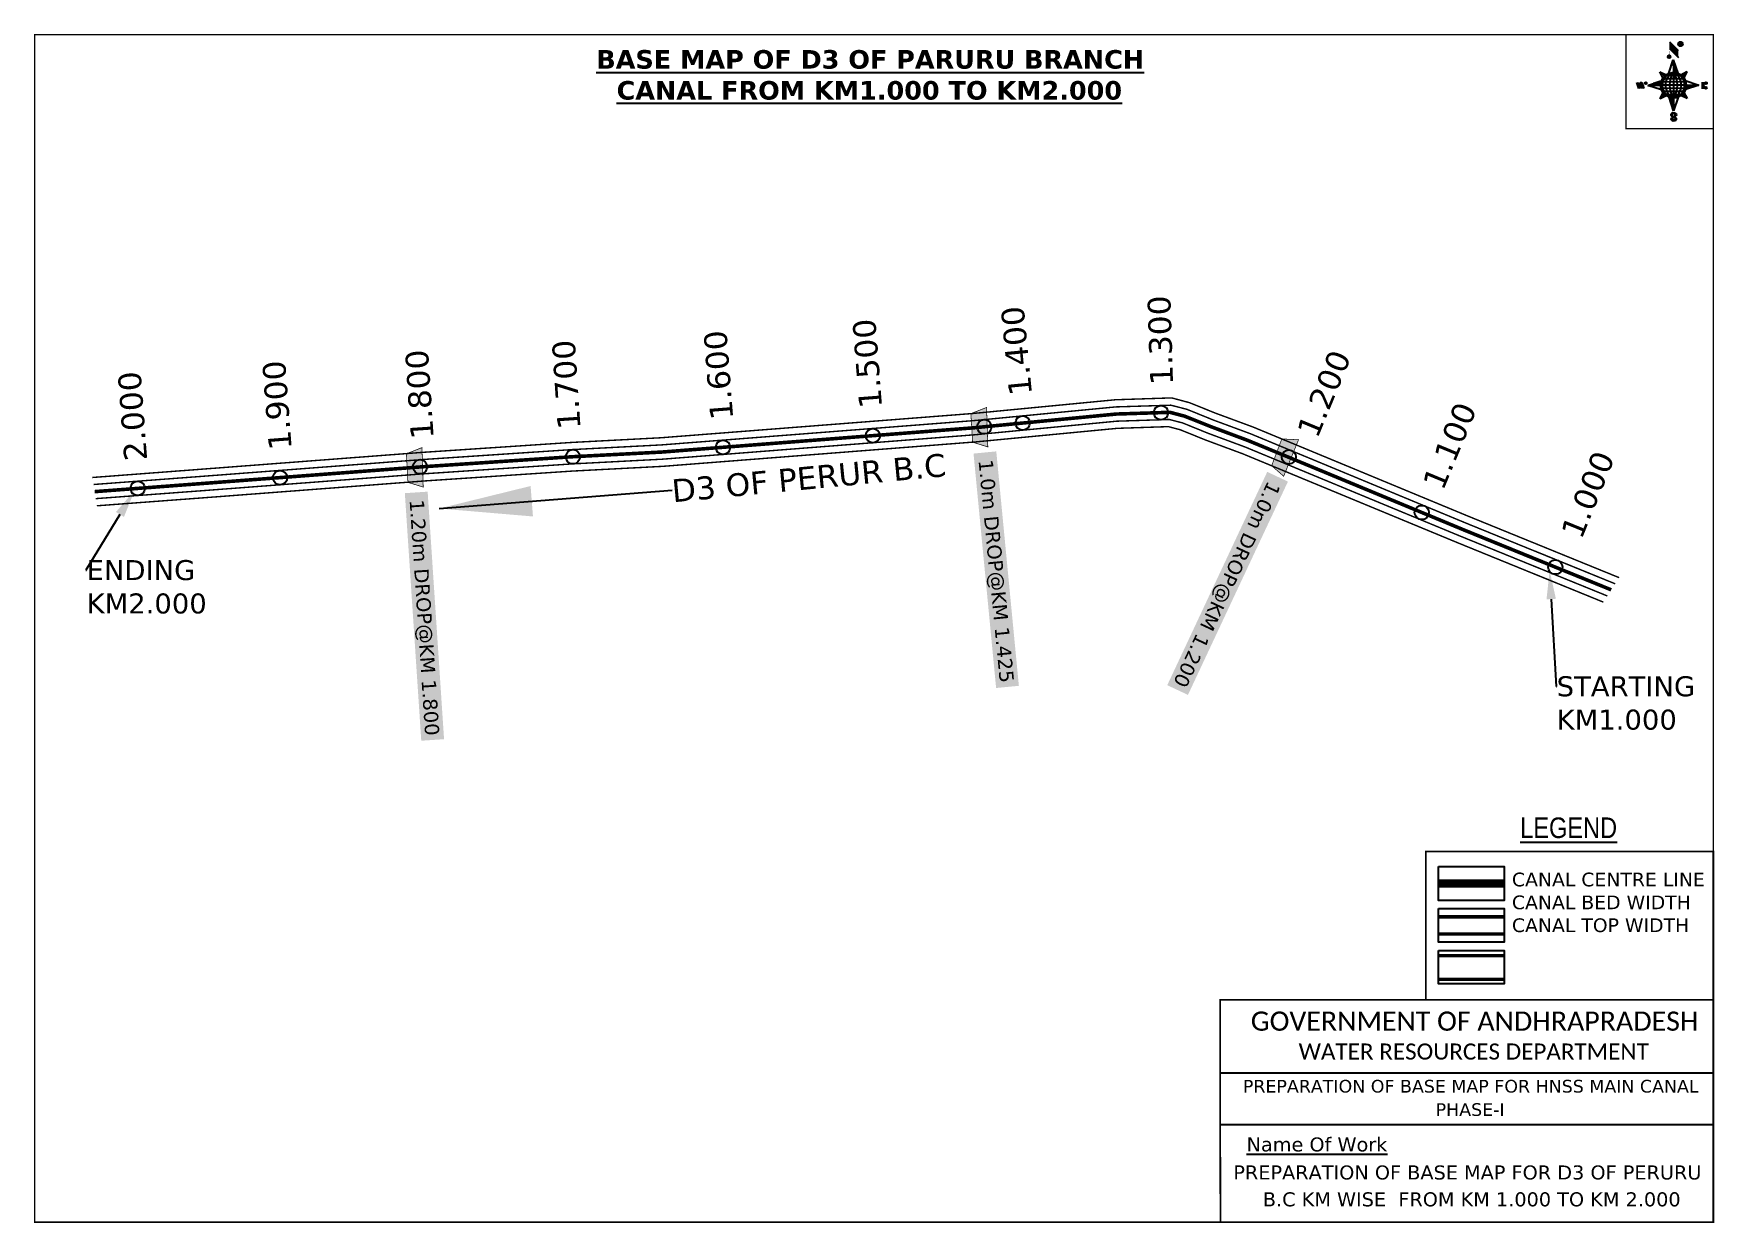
# Model space of a CAD drawing. Header units: inches. Extents: x 737714 to 742101, y 1625888 to 1628798.
# Drawn here: x 737714 to 738902, y 1625888 to 1626720 of the extents above.
import ezdxf
from ezdxf import colors
from ezdxf.entities.mleader import LeaderData, LeaderLine
from ezdxf.enums import TextEntityAlignment as Align
from ezdxf.math import Vec2, Vec3

# ---------------------------------------------------------------- set-up
doc = ezdxf.new("R2010")
doc.units = ezdxf.units.IN
doc.header["$MEASUREMENT"] = 0
doc.header["$PDMODE"] = 32
doc.header["$PDSIZE"] = 10
doc.linetypes.add('HIDDEN2', pattern=[0.1875, 0.125, -0.0625])
for name, color, linetype in [('AQUADUCT', 1, 'Continuous'), ('bord', 1, 'Continuous'), ('CANAL1', 1, 'Continuous'), ('CSMark', 72, 'Continuous'), ('DCBMS', 232, 'Continuous'), ('PAGE', 7, 'Continuous'), ('STRUCTURE', 5, 'Continuous'), ('TEXT', 7, 'Continuous'), ('VILLAGE STONES', 240, 'Continuous')]:
    doc.layers.add(name, color=color, linetype=linetype)
doc.styles.add('ARIALN', font='ARIALN_1.TTF')
doc.styles.get("Standard").update_dxf_attribs({"font": 'verdana_0.ttf'})
doc.dimstyles.get("Standard").update_dxf_attribs({"dimtxt": 0.18, "dimasz": 0.18, "dimexe": 0.18, "dimexo": 0.0625, "dimgap": 0.09, "dimtad": 0, "dimtih": 1, "dimtoh": 1, "dimdec": 4, "dimzin": 0, "dimdsep": 46, "dimtxsty": 'Standard', "dimcen": 0.09, "dimadec": 0, "dimazin": 0, "dimtfac": 1, "dimtdec": 4, "dimtofl": 0, "dimtmove": 0, "dimatfit": 3, "dimfxl": 0, "dimtolj": 1, "dimtzin": 0, "dimarcsym": 0})
pattern_1 = [(267.297113149, (-8720374.938, 50637915.138), (10.5367255337, -0.497431438), [])]
pattern_2 = [(357.297113149, (-8720374.938, 50637915.138), (0.497431438, 10.5367255337), [])]

# ---------------------------------------------------------------- blocks, each defined once
blk = doc.blocks.new('*X17')
at = {"color": 0, "linetype": 'Continuous'}
for p, q in [((6321.6, 240.5), (6322.3, 241.2)), ((6321.6, 240.3), (6322.3, 241)), ((6321.6, 240.1), (6322.3, 240.8)), ((6321.6, 239.9), (6322.4, 240.7)), ((6321.6, 239.8), (6322.4, 240.6)), ((6321.6, 239.6), (6322.5, 240.5)), ((6321.6, 239.4), (6322.5, 240.3)), ((6321.6, 239.2), (6322.6, 240.2)), ((6321.7, 239.1), (6322.6, 240.1)), ((6321.8, 240.8), (6322.4, 241.4)), ((6321.8, 239), (6322.7, 240)), ((6321.8, 239), (6322.8, 239.9)), ((6321.9, 238.9), (6322.9, 239.8)), ((6322, 238.8), (6323, 239.7)), ((6322.1, 241.3), (6322.4, 241.6)), ((6322.1, 238.7), (6323.1, 239.6)), ((6322.2, 238.6), (6323.1, 239.6)), ((6322.3, 238.5), (6323.2, 239.5)), ((6322.4, 238.5), (6323.3, 239.4)), ((6322.5, 238.4), (6323.4, 239.3)), ((6322.7, 238.4), (6323.6, 239.3)), ((6322.8, 238.3), (6323.7, 239.2)), ((6322.9, 238.3), (6323.8, 239.1)), ((6323.1, 238.2), (6323.9, 239.1)), ((6323.2, 238.2), (6324, 239)), ((6323.3, 238.2), (6324.2, 239)), ((6323.5, 238.1), (6324.3, 238.9)), ((6323.7, 238.1), (6324.4, 238.9)), ((6323.8, 238.1), (6324.6, 238.8)), ((6324.1, 238.2), (6324.7, 238.8)), ((6324.3, 238.3), (6324.9, 238.8)), ((6324.6, 238.3), (6325.1, 238.8)), ((6324.8, 238.4), (6325.2, 238.8)), ((6325.1, 238.5), (6325.4, 238.8)), ((6325.4, 238.6), (6325.6, 238.8))]:
    blk.add_line(p, q, dxfattribs=at)
blk = doc.blocks.new('*X16')
at = {"color": 0, "linetype": 'Continuous'}
for p, q in [((6324.4, 240.3), (6324.5, 240.4)), ((6324.6, 240.3), (6324.8, 240.5)), ((6324.7, 240.2), (6325, 240.5)), ((6324.8, 240.2), (6325.2, 240.6)), ((6325, 240.1), (6325.5, 240.6)), ((6325.1, 240.1), (6325.6, 240.6)), ((6325.2, 240), (6325.8, 240.6)), ((6325.3, 240), (6326, 240.6)), ((6325.4, 239.9), (6326.1, 240.6)), ((6325.5, 239.8), (6326.2, 240.5)), ((6325.6, 239.8), (6326.3, 240.5)), ((6325.7, 239.7), (6326.5, 240.4)), ((6325.9, 239.6), (6326.6, 240.3)), ((6326, 239.5), (6326.7, 240.3)), ((6326, 239.4), (6326.8, 240.2)), ((6326.1, 239.3), (6327, 240.2)), ((6326.2, 239.3), (6327.1, 240.1)), ((6326.3, 239.2), (6327.1, 240)), ((6326.4, 239.1), (6327.2, 239.9)), ((6326.5, 239), (6327.3, 239.8)), ((6326.5, 238.9), (6327.4, 239.7)), ((6326.6, 238.8), (6327.5, 239.6)), ((6326.7, 238.7), (6327.5, 239.5)), ((6326.8, 238.6), (6327.6, 239.4)), ((6326.8, 238.5), (6327.7, 239.3)), ((6326.8, 236.5), (6327.4, 237)), ((6326.9, 238.3), (6327.8, 239.2)), ((6326.9, 238.2), (6327.9, 239.1)), ((6326.9, 236.8), (6327.6, 237.4)), ((6327, 238.1), (6327.8, 239)), ((6327, 237.9), (6327.8, 238.8)), ((6327, 237.8), (6327.8, 238.6)), ((6327, 237.6), (6327.8, 238.4)), ((6327, 237.4), (6327.8, 238.2)), ((6327, 237.3), (6327.8, 238)), ((6327, 237.1), (6327.8, 237.9))]:
    blk.add_line(p, q, dxfattribs=at)
blk = doc.blocks.new('H')
at = {"layer": 'bord', "extrusion": (0.000427885, 0.004792, 0.999988)}
h = blk.add_hatch(dxfattribs=at)
h.set_pattern_fill('LINE', color=8, scale=84.387686, angle=-2.7029, style=0)
h.set_pattern_definition(pattern_2)
h.paths.add_polyline_path([(-492, 786, -0.090992), (-448, 775), (-486, 912)])
h = blk.add_hatch(dxfattribs=at)
h.set_pattern_fill('LINE', color=8, scale=84.387686, angle=-92.7029, style=0)
h.set_pattern_definition(pattern_1)
h.paths.add_polyline_path([(-625, 665, -0.090992), (-615, 710), (-751, 671)])
h = blk.add_hatch(dxfattribs=at)
h.set_pattern_fill('LINE', color=8, scale=84.387686, angle=-2.7029, style=0)
h.set_pattern_definition(pattern_2)
h.paths.add_polyline_path([(-504, 533, -0.090992), (-549, 543), (-510, 406)])
h = blk.add_hatch(dxfattribs=at)
h.set_pattern_fill('LINE', color=8, scale=84.387686, angle=-92.7029, style=0)
h.set_pattern_definition(pattern_1)
h.paths.add_polyline_path([(-246, 647), (-372, 653, -0.090992), (-382, 609)])
for p, q in [((-519, 1020, -1217), (-435, 927, -1216)), ((-516, 1087, -1217), (-432, 994, -1217)), ((-538, 774, -1216), (-487, 906, -1216)), ((-487, 906, -1216), (-493, 780, -1216)), ((-487, 906, -1216), (-448, 769, -1216)), ((-865, 701, -1215), (-847, 638, -1215)), ((-847, 700, -1215), (-829, 637, -1215)), ((-829, 699, -1215), (-811, 636, -1215)), ((-829, 699, -1215), (-811, 698, -1215)), ((-811, 698, -1215), (-794, 635, -1215)), ((-752, 665, -1215), (-615, 704, -1215)), ((-627, 794, -1216), (-567, 760, -1216)), ((-627, 794, -1216), (-584, 747, -1215)), ((-599, 731, -1215), (-627, 794, -1216)), ((-421, 753, -1216), (-359, 781, -1216)), ((-359, 781, -1216), (-405, 739, -1216)), ((-359, 781, -1216), (-392, 721, -1215)), ((-379, 693, -1215), (-246, 641, -1215)), ((-752, 665, -1215), (-625, 659, -1215)), ((-619, 614, -1215), (-752, 665, -1215)), ((-639, 526, -1214), (-606, 585, -1215)), ((-639, 526, -1214), (-593, 568, -1215)), ((-577, 553, -1215), (-639, 526, -1214)), ((-511, 400, -1214), (-549, 537, -1214)), ((-460, 533, -1215), (-511, 400, -1214)), ((-505, 527, -1214), (-511, 400, -1214)), ((-371, 513, -1214), (-431, 546, -1215)), ((-371, 513, -1214), (-414, 560, -1215)), ((-399, 576, -1215), (-371, 513, -1214)), ((-246, 641, -1215), (-383, 603, -1215)), ((-373, 647, -1215), (-246, 641, -1215)), ((-213, 669, -1215), (-217, 601, -1215)), ((-197, 600, -1215), (-194, 668, -1215))]:
    blk.add_line(p, q, dxfattribs=at)
at = {"layer": 'bord', "color": 8, "linetype": 'ByBlock', "extrusion": (0.000427885, 0.004792, 0.999988)}
for p, q in [((-375, 679, -1215), (-620, 691, -1215)), ((-386, 711, -1215), (-605, 722, -1215)), ((-411, 744, -1216), (-578, 752, -1216)), ((-493, 780, -1216), (-505, 527, -1214)), ((-373, 647, -1215), (-625, 659, -1215)), ((-378, 616, -1215), (-623, 628, -1215)), ((-392, 585, -1215), (-611, 595, -1215)), ((-420, 555, -1215), (-587, 562, -1215))]:
    blk.add_line(p, q, dxfattribs=at)
at = {"layer": 'bord', "extrusion": (0.000427885, 0.004792, 0.999988), "elevation": -1212}
for points, const_width in [([(-522, 960), (-516, 1093)], 1.61), ([(-434, 933), (-428, 1066)], 1.61), ([(-870, 707), (-846, 706)], 0.642), ([(-793, 641), (-782, 694)], 0.642), ([(-829, 643), (-855, 644)], 0.642), ([(-829, 643), (-821, 678)], 0.642), ([(-811, 642), (-784, 641)], 0.642), ([(-177, 605), (-226, 607)], 0.706), ([(-223, 676), (-174, 673)], 0.706), ([(-195, 645), (-185, 644)], 0.706)]:
    blk.add_lwpolyline(points, dxfattribs=dict(at, const_width=const_width))
for points, const_width in [([(-414, 1073, 1), (-398, 1058, 1)], 22.3), ([(-530, 950, 1), (-520, 939, 1)], 14.8), ([(-776, 697, 1), (-769, 690, 1)], 8.9), ([(-180, 618, 1), (-173, 611, 1)], 9.79), ([(-178, 667, 1), (-171, 660, 1)], 9.79), ([(-490, 362, 1), (-498, 369, 1)], 11.1), ([(-525, 322, 1), (-533, 329, 1)], 11.1)]:
    blk.add_lwpolyline(points, format="xyb", close=True, dxfattribs=dict(at, const_width=const_width))
for points in [[(-537, 317), (-531, 310), (-520, 307), (-505, 307), (-494, 310), (-486, 318), (-487, 326), (-491, 333), (-494, 336), (-503, 341), (-522, 347), (-530, 352), (-534, 355), (-537, 363), (-537, 373), (-530, 381), (-520, 384), (-504, 384), (-493, 380), (-487, 373)], [(-522, 348), (-526, 354), (-528, 361), (-528, 371), (-526, 375), (-521, 381), (-515, 384)], [(-505, 307), (-499, 312), (-497, 319), (-497, 327), (-501, 335), (-509, 343)]]:
    blk.add_lwpolyline(points, dxfattribs=at)
at = {"layer": 'bord', "extrusion": (0.000427885, 0.004792, 0.999988)}
for centre, radius in [((-406, 1065, -1212), 22.3), ((-525, 944, -1212), 14.8), ((-773, 694, -1212), 8.9), ((-498, 659, -1212), 127), ((-177, 615, -1212), 9.79), ((-174, 663, -1212), 9.79), ((-494, 365, -1212), 11.1), ((-529, 325, -1212), 11.1)]:
    blk.add_circle(centre, radius, dxfattribs=at)
at = {"layer": 'bord', "color": 8, "linetype": 'ByBlock', "extrusion": (0.000427885, 0.004792, 0.999988)}
for centre, radius, start, end in [((-482, 658, -1212), 128, 94.9254, 259.6691), ((-437, 656, -1212), 141, 113.2864, 241.308), ((-316, 651, -1212), 222, 142.5892, 212.0053), ((-560, 662, -1212), 141, 293.2864, 61.308), ((-681, 668, -1212), 222, 322.5892, 32.0053), ((-515, 660, -1212), 128, 274.9254, 79.6691)]:
    blk.add_arc(centre, radius, start, end, dxfattribs=at)
at = {"layer": 'bord', "extrusion": (0.000427885, 0.004792, 0.999988)}
for points in [[(-516, 1093, -1212), (-431, 1000, -1212), (-519, 1026, -1212), (-434, 933, -1212)], [(-864, 707, -1212), (-846, 706, -1212), (-846, 644, -1212), (-829, 643, -1212)], [(-829, 705, -1212), (-811, 704, -1212), (-811, 642, -1212), (-793, 641, -1212)], [(-193, 674, -1212), (-197, 606, -1212), (-213, 675, -1212), (-216, 607, -1212)]]:
    blk.add_solid(points, dxfattribs=at)
at = {"layer": 'bord', "extrusion": (0.000427885, 0.004792, 0.999988), "xscale": 7.977342409717546, "yscale": 7.977342408231451, "zscale": 7.977342408476333, "rotation": 138.0840426661453}
for name, p in [('*X16', (38301, -31929, -1212)), ('*X17', (38314, -31951, -1212))]:
    blk.add_blockref(name, p, dxfattribs=at)

msp = doc.modelspace()

# ---------------------------------------------------------------- hatches: boundary and pattern name
for points in [[(738381.1, 1626458.6), (738382, 1626431), (738371.3, 1626434.3), (738370.1, 1626454.3)], [(738599.5, 1626436), (738589.1, 1626410.5), (738580.7, 1626417.8), (738587.8, 1626436.6)], [(737985.8, 1626430.5), (737986.7, 1626402.9), (737976, 1626406.2), (737974.9, 1626426.2)]]:
    msp.add_hatch(color=1).paths.add_polyline_path(points)

# ---------------------------------------------------------------- linework, layer by layer
at = {"layer": 'CANAL1', "color": 200, "const_width": 1}
for points in [[(738824, 1626339.5), (738718.6, 1626382.4), (738567.7, 1626444.9), (738541.7, 1626454.5), (738523, 1626462), (738510.7, 1626465.3), (738471.3, 1626464), (738371.6, 1626454.4), (738153, 1626437.4), (738090.1, 1626434.1), (737986.4, 1626427.2), (737832.8, 1626415.5), (737755.1, 1626409.6)], [(738812.9, 1626322.4), (738711, 1626363.9), (738560.4, 1626426.2), (738534.5, 1626435.8), (738516.7, 1626443), (738508.4, 1626445.2), (738472.6, 1626444), (738373.4, 1626434.5), (738154.3, 1626417.4), (738091.2, 1626414.1), (737987.8, 1626407.2), (737834.3, 1626395.5), (737758.2, 1626389.8)], [(738824, 1626339.5), (738766, 1626363.1)], [(738812.9, 1626322.4), (738764.1, 1626342.3)]]:
    msp.add_lwpolyline(points, dxfattribs=at)
at = {"layer": 'CANAL1', "color": 5}
for points, const_width in [([(738821.2, 1626335.2), (738716.7, 1626377.7), (738565.9, 1626440.2), (738539.9, 1626449.8), (738521.4, 1626457.3), (738510.1, 1626460.2), (738471.6, 1626459), (738372.1, 1626449.4), (738153.4, 1626432.4), (738090.4, 1626429.1), (737986.7, 1626422.2), (737833.1, 1626410.5), (737755.9, 1626404.7)], 1), ([(738815.7, 1626326.7), (738712.9, 1626368.5), (738562.2, 1626430.9), (738536.3, 1626440.5), (738518.3, 1626447.8), (738509, 1626450.2), (738472.2, 1626449), (738372.9, 1626439.5), (738154, 1626422.4), (738090.9, 1626419.1), (737987.4, 1626412.2), (737833.9, 1626400.5), (737757.4, 1626394.8)], 1), ([(738381.1, 1626458.6), (738382, 1626431), (738371.3, 1626434.3), (738370.1, 1626454.3), (738381.1, 1626458.6), (738382, 1626431)], 0.49), ([(737985.8, 1626430.5), (737986.7, 1626402.9), (737976, 1626406.2), (737974.9, 1626426.2), (737985.8, 1626430.5), (737986.7, 1626402.9)], 0.49), ([(738821.2, 1626335.2), (738765.5, 1626357.9)], 1), ([(738815.7, 1626326.7), (738764.6, 1626347.5)], 1)]:
    msp.add_lwpolyline(points, dxfattribs=dict(at, const_width=const_width))
at = {"layer": 'CANAL1', "color": 1, "linetype": 'HIDDEN2', "ltscale": 100}
msp.add_lwpolyline([(738406.4, 1626447.7, 2.5, 2.5, 0), (738381.5, 1626445.3, 2.5, 2.5, 0), (738372.5, 1626444.4, 2.5, 2.5, 0), (738153.7, 1626427.4, 2.5, 2.5, 0), (738090.7, 1626424.1, 2.5, 2.5, 0), (737986.2, 1626417.1, 0, 0, 0)], format="xyseb", dxfattribs=at)
at = {"layer": 'CANAL1', "color": 1, "linetype": 'HIDDEN2', "ltscale": 100, "const_width": 2.5}
for points in [[(738594.2, 1626423.1), (738564.1, 1626435.5), (738538.1, 1626445.2), (738519.8, 1626452.5), (738509.5, 1626455.2), (738471.9, 1626454), (738406.4, 1626447.7)], [(738818.4, 1626331), (738714.8, 1626373.1), (738594.2, 1626423.1)], [(737986.2, 1626417.1), (737833.5, 1626405.5), (737756.7, 1626399.7)], [(738818.4, 1626331), (738765, 1626352.7)]]:
    msp.add_lwpolyline(points, dxfattribs=at)
at = {"layer": 'CANAL1', "color": 5}
for points, const_width, elevation in [([(738599.5, 1626436), (738589.1, 1626410.5), (738580.7, 1626417.8), (738587.8, 1626436.6), (738599.5, 1626436), (738589.1, 1626410.5)], 0.49, 16), ([(738743.5, 1626102.2), (738697.4, 1626102.2)], 2.4, -0.4), ([(738743.5, 1626090.2), (738697.4, 1626090.2)], 2.4, -0.4)]:
    msp.add_lwpolyline(points, dxfattribs=dict(at, const_width=const_width, elevation=elevation))
at = {"layer": 'CANAL1', "color": 1, "linetype": 'HIDDEN2', "ltscale": 100, "const_width": 6, "elevation": -0.4}
msp.add_lwpolyline([(738743.5, 1626125.5), (738697.4, 1626125.5)], dxfattribs=at)
at = {"layer": 'CANAL1', "color": 200, "const_width": 2.4, "elevation": -0.4}
for points in [[(738743.5, 1626075), (738697.4, 1626075)], [(738743.5, 1626058.5), (738697.4, 1626058.5)]]:
    msp.add_lwpolyline(points, dxfattribs=at)
at = {"layer": 'PAGE', "const_width": 1}
msp.add_lwpolyline([(737714.6, 1625888.5), (738889.9, 1625888.5), (738889.9, 1626719.5), (737714.6, 1626719.5), (737714.6, 1625888.5)], dxfattribs=at)
at = {"layer": 'PAGE'}
for points, const_width in [([(738889.9, 1626719.5), (738828.8, 1626719.5), (738828.8, 1626653.7), (738889.9, 1626653.7)], 1), ([(738889.9, 1626044.1), (738688.6, 1626044.1), (738688.6, 1626147.9), (738889.9, 1626147.9)], 1.2), ([(738544.6, 1626044.1), (738889.9, 1626044.1), (738889.9, 1625888.5), (738544.8, 1625888.5)], 1.2)]:
    msp.add_lwpolyline(points, close=True, dxfattribs=dict(at, const_width=const_width))
at = {"layer": 'PAGE', "elevation": -0.4}
for points in [[(738697.4, 1626137.3), (738743.5, 1626137.3), (738743.5, 1626113.7), (738697.4, 1626113.7)], [(738697.4, 1626108), (738743.5, 1626108), (738743.5, 1626084.5), (738697.4, 1626084.5)], [(738697.4, 1626078.7), (738743.5, 1626078.7), (738743.5, 1626055.2), (738697.4, 1626055.2)]]:
    msp.add_lwpolyline(points, close=True, dxfattribs=at)
at = {"layer": 'PAGE'}
for points in [[(738544.7, 1625993.1), (738889.9, 1625993.1)], [(738544.7, 1625956.8), (738889.9, 1625956.8)]]:
    msp.add_lwpolyline(points, dxfattribs=at)
at = {"layer": 'STRUCTURE', "color": 3}
for p in [(738503.2, 1626455), (738379.5, 1626445.1), (738406.4, 1626447.7), (738301.5, 1626438.9), (738091.5, 1626424.1), (738196.6, 1626430.7), (738592.7, 1626424, 16), (737886.5, 1626409.5), (737984.5, 1626417.1), (737786.8, 1626402), (738685.8, 1626385.1), (738779.3, 1626346.9), (738779.3, 1626346.9)]:
    msp.add_point(p, dxfattribs=at)

# ---------------------------------------------------------------- block references
at = {"layer": 'AQUADUCT', "color": 1, "xscale": 0.0703495379661093, "yscale": 0.07034953800030053, "zscale": 0.07034953795990817, "rotation": 3.078330607406165}
msp.add_blockref('H', (738899.5, 1626640.1, 85.4), dxfattribs=at)

# ---------------------------------------------------------------- texts
at = {"layer": 'CSMark', "color": 1}
for s, rotation, p in [('1.300', 91.8251, (738503.7, 1626474.2)), ('1.500', 94.4584, (738300, 1626458)), ('1.400', 95.505, (738405, 1626466.9)), ('1.600', 94.4584, (738195.8, 1626449.9)), ('1.800', 93.8014, (737986.1, 1626436.4)), ('1.700', 93.8014, (738088.9, 1626443.2)), ('1.200', 67.5098, (738605.2, 1626439.3)), ('1.900', 94.3551, (737886.7, 1626428.8)), ('2.000', 94.2998, (737785.5, 1626421.2)), ('1.100', 67.5098, (738693.2, 1626402.8)), ('1.000', 67.8552, (738790.1, 1626368.6)), ('1.000', 67.8552, (738790.1, 1626368.6))]:
    msp.add_text(s, height=16, rotation=rotation, dxfattribs=at).set_placement(p, align=Align.MIDDLE_LEFT)
at = {"layer": 'PAGE', "extrusion": (0.000201441, 0.004807, 0.999988), "style": 'ARIALN'}
msp.add_text('%%ULEGEND', height=14.4, rotation=359.9999, dxfattribs=at).set_placement((738788.6, 1626145, 7965.5), align=Align.MIDDLE)
at = {"layer": 'PAGE', "extrusion": (0.000201441, 0.004807, 0.999988)}
for s, height, p in [('PREPARATION OF BASE MAP FOR HNSS MAIN CANAL', 8.878, (738560.5, 1625959.7, 7964.6)), ('%%UName Of Work', 9.822, (738563.1, 1625918.5, 7963.2))]:
    msp.add_text(s, height=height, rotation=359.9999, dxfattribs=at).set_placement(p)
for s, height, p in [('PHASE-I', 8.88, (738719.6, 1625947.8, 7964.5)), ('PREPARATION OF BASE MAP FOR D3 OF PERURU', 9.822, (738717.7, 1625903.8, 7963.3)), (' B.C KM WISE  FROM KM 1.000 TO KM 2.000', 9.822, (738718.6, 1625885, 7963.3))]:
    msp.add_text(s, height=height, rotation=359.9999, dxfattribs=at).set_placement(p, align=Align.MIDDLE_CENTER)
at = {"layer": 'PAGE', "extrusion": (0.000201441, 0.004807, 0.999988), "attachment_point": 1, "text_direction": (1, -1e-06, -0.000201)}
for s, insert, char_height, width in [('CANAL CENTRE LINE CANAL BED WIDTH {\\H2.3741x; }CANAL TOP WIDTH{\\H1.9188x; }', (738748.9, 1626133.1, -0.4), 9.6, 168.926), ('\\pi3.5885;{\\fCalibri|b0|i0|c0|p34;\\H1.3333x;GOVERNMENT OF ANDHRAPRADESH\\P\\pi37.073;\\H0.83998x;WATER RESOURCES DEPARTMENT}', (738562.5, 1626035.9, -1.3), 10.059, 321.276)]:
    msp.add_mtext(s, dxfattribs=dict(at, insert=insert, char_height=char_height, width=width))
at = {"layer": 'STRUCTURE', "color": 5, "char_height": 10, "attachment_point": 1, "bg_fill": 1, "box_fill_scale": 1.3, "bg_fill_color": 7, "bg_fill_true_color": 16777215, "bg_fill_transparency": 4390977}
for s, insert, width, rotation in [('\\pi1.967;1.0m DROP@KM 1.425', (738385.2, 1626424.6), 158.804, 275.505), ('\\pi1.967;1.0m DROP@KM 1.200', (738588.1, 1626405.3, 16), 158.871, 244.8751), ('\\pi1.967;1.20m DROP@KM 1.800', (737987, 1626396.5), 167.615, 273.7969)]:
    msp.add_mtext(s, dxfattribs=dict(at, insert=insert, width=width, rotation=rotation))
at = {"layer": 'TEXT', "color": 1, "insert": (738099.9, 1626708.7), "char_height": 13, "width": 395.395, "attachment_point": 1}
msp.add_mtext('\\pi7.9706;{\\fVerdana|b1|i0|c0|p34;\\LBASE MAP OF D3 OF PARURU BRANCH \\P\\pi22.18;CANAL FROM KM1.000 TO KM2.000}', dxfattribs=at)
at = {"layer": 'VILLAGE STONES', "color": 1}
msp.add_text('D3 OF PERUR B.C', height=16, rotation=5.4839, dxfattribs=at).set_placement((738161.5, 1626392.2))

# ---------------------------------------------------------------- leaders
at = {"layer": 'CANAL1', "color": 1}
msp.add_leader([(737997.9, 1626387.9), (738161.1, 1626400.7)], dimstyle='Standard', override={"dimasz": 65, "dimgap": 0.09, "dimtad": 0, "dimtfill": 2, "dimtfillclr": 5}, dxfattribs=at)
at = {"layer": 'DCBMS', "color": 5}
ml = msp.add_multileader_mtext('Standard', dxfattribs=at)
ml.set_content('ENDING \\PKM2.000', color=5)
ml.set_leader_properties()
ml.build(insert=Vec2(0, 0))
ml.multileader.update_dxf_attribs({"dogleg_length": 0.36, "arrow_head_size": 20})
ctx = ml.context
ctx.base_point, ctx.char_height, ctx.arrow_head_size, ctx.landing_gap_size, ctx.plane_origin = Vec3(737750.9, 1626344.7), 14, 20, 0.09, Vec3(738722.6, 1626542.8)
notes = []
notes.append((ctx, [(1, (1, 1, 0), (737750.5, 1626344.7), (1, 0), 0.36, [(0, [(737784.8, 1626400.8)], 0, [])])]))
ctx.mtext.insert, ctx.mtext.width, ctx.mtext.flow_direction = Vec3(737751, 1626351.8), 121.426, 5
ml = msp.add_multileader_mtext('Standard', dxfattribs=at)
ml.set_content('STARTING \\PKM1.000', color=5)
ml.set_leader_properties()
ml.build(insert=Vec2(0, 0))
ml.multileader.update_dxf_attribs({"dogleg_length": 0.36, "arrow_head_size": 20})
ctx = ml.context
ctx.base_point, ctx.char_height, ctx.arrow_head_size, ctx.landing_gap_size, ctx.plane_origin = Vec3(738780.1, 1626263.3), 14, 20, 0.09, Vec3(739713.1, 1626486.6)
notes.append((ctx, [(1, (1, 1, 0), (738779.8, 1626263.3), (1, 0), 0.36, [(0, [(738775.3, 1626344.5)], 0, [])])]))
ctx.mtext.insert, ctx.mtext.width, ctx.mtext.flow_direction = Vec3(738780.2, 1626270.5), 121.426, 5
for ctx, leaders in notes:
    for number, flags, end, landing, length, lines in leaders:
        leader = LeaderData()
        leader.index, (leader.has_last_leader_line, leader.has_dogleg_vector, leader.attachment_direction) = number, flags
        leader.last_leader_point, leader.dogleg_vector, leader.dogleg_length = Vec3(end), Vec3(landing), length
        for number, points, colour, breaks in lines:
            line = LeaderLine()
            line.index, line.vertices, line.color, line.breaks = number, Vec3.list(points), colors.encode_raw_color(colour), breaks
            leader.lines.append(line)
        ctx.leaders.append(leader)

doc.saveas('drawing.dxf')
